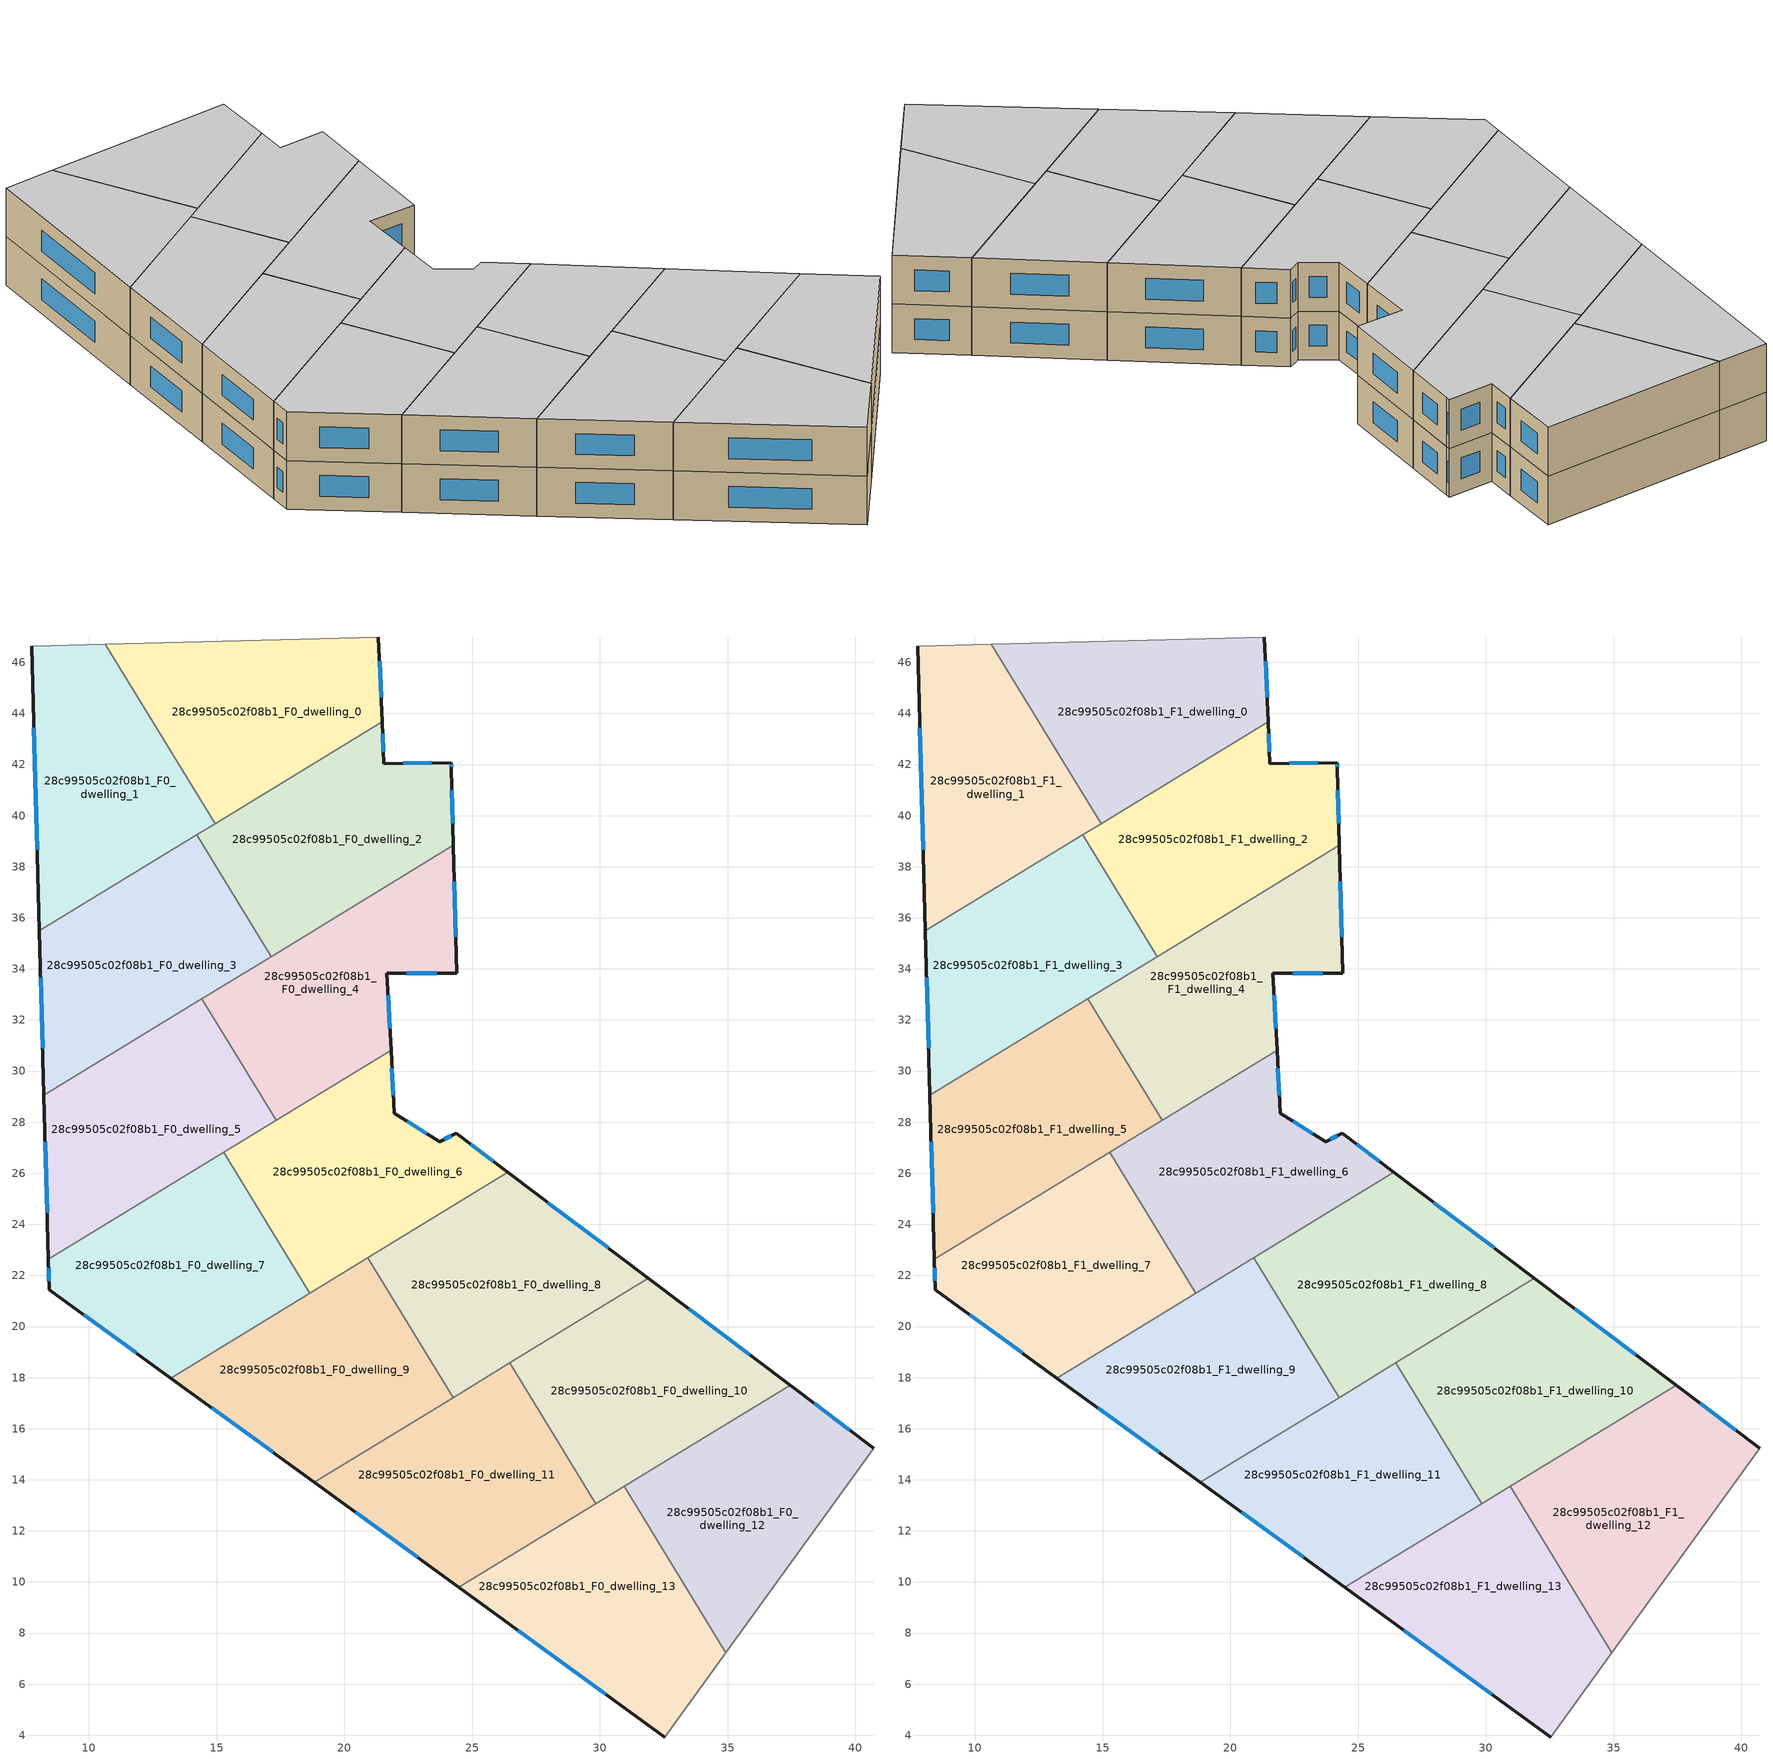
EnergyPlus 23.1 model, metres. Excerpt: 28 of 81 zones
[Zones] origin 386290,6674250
28c99505c02f08b1_F0_dwelling_0
 floor ground (EU_floor_Construction): 21.34,46.99 21.48,43.68 14.94,39.68 10.65,46.71 z0
 wall outside (EU_wall_Construction): 21.48,43.68 21.34,46.99 z0:3
 wall adiabatic (EU_wall_Construction): 21.34,46.99 10.65,46.71 z0:3
 wall to 28c99505c02f08b1_F0_dwelling_1 (EU_wall_Construction): 10.65,46.71 14.94,39.68 z0:3
 wall to 28c99505c02f08b1_F0_dwelling_2 (EU_wall_Construction): 14.94,39.68 21.48,43.68 z0:3
 window (EU_Window_Construction): 21.44,44.63 21.38,46.05 z0.86:2.14
28c99505c02f08b1_F0_dwelling_1
 floor ground (EU_floor_Construction): 10.65,46.71 14.94,39.68 8.06,35.48 7.76,46.63 z0
 wall outside (EU_wall_Construction): 7.76,46.63 8.06,35.48 z0:3
 wall adiabatic (EU_wall_Construction): 10.65,46.71 7.76,46.63 z0:3
 wall to 28c99505c02f08b1_F0_dwelling_3 (EU_wall_Construction): 8.06,35.48 14.22,39.24 z0:3
 wall to 28c99505c02f08b1_F0_dwelling_2 (EU_wall_Construction): 14.22,39.25 14.94,39.68 z0:3
 window (EU_Window_Construction): 7.84,43.45 7.97,38.67 z0.86:2.14
28c99505c02f08b1_F0_dwelling_10
 floor ground (EU_floor_Construction): 37.45,17.71 29.85,13.07 26.48,18.58 31.9,21.89 z0
 wall outside (EU_wall_Construction): 37.45,17.71 31.9,21.89 z0:3
 wall to 28c99505c02f08b1_F0_dwelling_11 (EU_wall_Construction): 26.48,18.58 29.85,13.07 z0:3
 wall to 28c99505c02f08b1_F0_dwelling_12 (EU_wall_Construction): 30.96,13.75 37.45,17.71 z0:3
 wall to 28c99505c02f08b1_F0_dwelling_8 (EU_wall_Construction): 31.9,21.89 26.48,18.58 z0:3
 wall to 28c99505c02f08b1_F0_dwelling_13 (EU_wall_Construction): 29.85,13.07 30.96,13.75 z0:3
 window (EU_Window_Construction): 35.86,18.9 33.49,20.7 z0.86:2.14
28c99505c02f08b1_F0_dwelling_11
 floor ground (EU_floor_Construction): 26.48,18.58 29.85,13.07 24.48,9.79 18.82,13.9 z0
 wall outside (EU_wall_Construction): 18.82,13.9 24.48,9.79 z0:3
 wall to 28c99505c02f08b1_F0_dwelling_13 (EU_wall_Construction): 24.48,9.79 29.85,13.07 z0:3
 wall to 28c99505c02f08b1_F0_dwelling_9 (EU_wall_Construction): 24.25,17.22 18.82,13.9 z0:3
 wall to 28c99505c02f08b1_F0_dwelling_8 (EU_wall_Construction): 26.48,18.58 24.25,17.22 z0:3
 window (EU_Window_Construction): 20.44,12.73 22.87,10.97 z0.86:2.14
28c99505c02f08b1_F0_dwelling_12
 floor ground (EU_floor_Construction): 40.73,15.24 34.94,7.24 30.96,13.75 37.45,17.71 z0
 wall outside (EU_wall_Construction): 40.73,15.24 37.45,17.71 z0:3
 wall adiabatic (EU_wall_Construction): 34.94,7.24 40.73,15.24 z0:3
 wall to 28c99505c02f08b1_F0_dwelling_13 (EU_wall_Construction): 30.96,13.75 34.94,7.24 z0:3
 window (EU_Window_Construction): 39.79,15.94 38.39,17 z0.86:2.14
28c99505c02f08b1_F0_dwelling_13
 floor ground (EU_floor_Construction): 30.96,13.75 34.94,7.24 32.54,3.93 24.48,9.79 z0
 wall outside (EU_wall_Construction): 24.48,9.79 32.54,3.93 z0:3
 wall adiabatic (EU_wall_Construction): 32.54,3.93 34.94,7.24 z0:3
 window (EU_Window_Construction): 26.79,8.12 30.24,5.61 z0.86:2.14
28c99505c02f08b1_F0_dwelling_2
 floor ground (EU_floor_Construction): 24.18,42.08 24.19,41.86 24.27,38.83 17.13,34.48 14.22,39.25 21.48,43.68 21.55,42.04 z0
 wall outside (EU_wall_Construction): 24.27,38.83 24.19,41.86 24.18,42.08 21.55,42.04 21.48,43.68 z0:3
 wall to 28c99505c02f08b1_F0_dwelling_3 (EU_wall_Construction): 14.22,39.25 17.13,34.48 z0:3
 wall to 28c99505c02f08b1_F0_dwelling_4 (EU_wall_Construction): 17.13,34.48 24.27,38.83 z0:3
 window (EU_Window_Construction): 23.43,42.07 22.3,42.05 / 24.19,41.92 24.18,42.01 / 24.24,39.7 24.21,41 / 21.53,42.51 21.5,43.21 z0.86:2.14
28c99505c02f08b1_F0_dwelling_3
 floor ground (EU_floor_Construction): 14.22,39.25 17.13,34.48 8.24,29.04 8.06,35.48 z0
 wall outside (EU_wall_Construction): 8.06,35.48 8.24,29.04 z0:3
 wall to 28c99505c02f08b1_F0_dwelling_5 (EU_wall_Construction): 8.24,29.04 14.43,32.82 z0:3
 wall to 28c99505c02f08b1_F0_dwelling_4 (EU_wall_Construction): 14.43,32.82 17.13,34.48 z0:3
 window (EU_Window_Construction): 8.11,33.64 8.19,30.88 z0.86:2.14
28c99505c02f08b1_F0_dwelling_4
 floor ground (EU_floor_Construction): 24.27,38.83 24.39,33.83 21.66,33.83 21.83,30.82 17.33,28.07 14.42,32.82 z0
 wall outside (EU_wall_Construction): 21.83,30.82 21.66,33.83 24.39,33.83 24.27,38.83 z0:3
 wall to 28c99505c02f08b1_F0_dwelling_5 (EU_wall_Construction): 14.42,32.82 17.33,28.07 z0:3
 wall to 28c99505c02f08b1_F0_dwelling_6 (EU_wall_Construction): 17.33,28.07 21.83,30.82 z0:3
 window (EU_Window_Construction): 24.36,35.26 24.3,37.4 / 22.44,33.83 23.61,33.83 / 21.78,31.68 21.71,32.97 z0.86:2.14
28c99505c02f08b1_F0_dwelling_5
 floor ground (EU_floor_Construction): 14.42,32.82 17.33,28.07 8.41,22.63 8.24,29.04 z0
 wall outside (EU_wall_Construction): 8.24,29.04 8.41,22.63 z0:3
 wall to 28c99505c02f08b1_F0_dwelling_7 (EU_wall_Construction): 8.41,22.63 15.27,26.81 z0:3
 wall to 28c99505c02f08b1_F0_dwelling_6 (EU_wall_Construction): 15.27,26.82 17.33,28.07 z0:3
 window (EU_Window_Construction): 8.29,27.21 8.36,24.46 z0.86:2.14
28c99505c02f08b1_F0_dwelling_6
 floor ground (EU_floor_Construction): 24.37,27.56 26.4,26.04 18.64,21.3 15.27,26.82 21.83,30.82 21.96,28.35 23.73,27.23 z0
 wall outside (EU_wall_Construction): 26.4,26.04 24.37,27.56 23.73,27.23 21.96,28.35 21.83,30.82 z0:3
 wall to 28c99505c02f08b1_F0_dwelling_7 (EU_wall_Construction): 15.27,26.82 18.64,21.3 z0:3
 wall to 28c99505c02f08b1_F0_dwelling_8 (EU_wall_Construction): 20.91,22.69 26.4,26.04 z0:3
 wall to 28c99505c02f08b1_F0_dwelling_9 (EU_wall_Construction): 18.64,21.3 20.91,22.69 z0:3
 window (EU_Window_Construction): 25.82,26.47 24.95,27.13 / 21.92,29.06 21.86,30.11 / 23.23,27.55 22.47,28.03 / 24.19,27.47 23.92,27.33 z0.86:2.14
28c99505c02f08b1_F0_dwelling_7
 floor ground (EU_floor_Construction): 15.27,26.82 18.64,21.3 13.21,17.98 8.44,21.45 8.41,22.63 z0
 wall outside (EU_wall_Construction): 8.41,22.63 8.44,21.45 13.21,17.98 z0:3
 wall to 28c99505c02f08b1_F0_dwelling_9 (EU_wall_Construction): 13.21,17.98 18.64,21.3 z0:3
 window (EU_Window_Construction): 8.42,22.29 8.43,21.78 / 9.81,20.46 11.85,18.97 z0.86:2.14
28c99505c02f08b1_F0_dwelling_8
 floor ground (EU_floor_Construction): 31.9,21.89 24.25,17.22 20.91,22.69 26.4,26.04 z0
 wall outside (EU_wall_Construction): 31.9,21.89 26.4,26.04 z0:3
 wall to 28c99505c02f08b1_F0_dwelling_9 (EU_wall_Construction): 20.91,22.69 24.25,17.22 z0:3
 window (EU_Window_Construction): 30.33,23.08 27.97,24.85 z0.86:2.14
28c99505c02f08b1_F0_dwelling_9
 floor ground (EU_floor_Construction): 20.91,22.69 24.25,17.22 18.82,13.9 13.21,17.98 z0
 wall outside (EU_wall_Construction): 13.21,17.98 18.82,13.9 z0:3
 window (EU_Window_Construction): 14.82,16.82 17.22,15.07 z0.86:2.14
28c99505c02f08b1_F1_dwelling_0
 floor to 28c99505c02f08b1_F0_dwelling_0 (EU_floor_Construction): 21.34,46.99 21.48,43.68 14.94,39.68 10.65,46.71 z3
 wall outside (EU_wall_Construction): 21.48,43.68 21.34,46.99 z3:6
 wall adiabatic (EU_wall_Construction): 21.34,46.99 10.65,46.71 z3:6
 wall to 28c99505c02f08b1_F1_dwelling_1 (EU_wall_Construction): 10.65,46.71 14.94,39.68 z3:6
 wall to 28c99505c02f08b1_F1_dwelling_2 (EU_wall_Construction): 14.94,39.68 21.48,43.68 z3:6
 window (EU_Window_Construction): 21.44,44.63 21.38,46.05 z3.86:5.14
 ceiling to 28c99505c02f08b1_F2_dwelling_0 (EU_floor_Construction): 21.48,43.68 21.34,46.99 10.65,46.71 14.94,39.68 z6
28c99505c02f08b1_F1_dwelling_1
 floor to 28c99505c02f08b1_F0_dwelling_1 (EU_floor_Construction): 10.65,46.71 14.94,39.68 8.06,35.48 7.76,46.63 z3
 wall outside (EU_wall_Construction): 7.76,46.63 8.06,35.48 z3:6
 wall adiabatic (EU_wall_Construction): 10.65,46.71 7.76,46.63 z3:6
 wall to 28c99505c02f08b1_F1_dwelling_3 (EU_wall_Construction): 8.06,35.48 14.22,39.24 z3:6
 wall to 28c99505c02f08b1_F1_dwelling_2 (EU_wall_Construction): 14.22,39.25 14.94,39.68 z3:6
 window (EU_Window_Construction): 7.84,43.45 7.97,38.67 z3.86:5.14
 ceiling to 28c99505c02f08b1_F2_dwelling_1 (EU_floor_Construction): 14.94,39.68 10.65,46.71 7.76,46.63 8.06,35.48 z6
28c99505c02f08b1_F1_dwelling_10
 floor to 28c99505c02f08b1_F0_dwelling_10 (EU_floor_Construction): 37.45,17.71 29.85,13.07 26.48,18.58 31.9,21.89 z3
 wall outside (EU_wall_Construction): 37.45,17.71 31.9,21.89 z3:6
 wall to 28c99505c02f08b1_F1_dwelling_11 (EU_wall_Construction): 26.48,18.58 29.85,13.07 z3:6
 wall to 28c99505c02f08b1_F1_dwelling_12 (EU_wall_Construction): 30.96,13.75 37.45,17.71 z3:6
 wall to 28c99505c02f08b1_F1_dwelling_8 (EU_wall_Construction): 31.9,21.89 26.48,18.58 z3:6
 wall to 28c99505c02f08b1_F1_dwelling_13 (EU_wall_Construction): 29.85,13.07 30.96,13.75 z3:6
 window (EU_Window_Construction): 35.86,18.9 33.49,20.7 z3.86:5.14
 ceiling to 28c99505c02f08b1_F2_dwelling_10 (EU_floor_Construction): 37.45,17.71 31.9,21.89 26.48,18.58 29.85,13.07 z6
28c99505c02f08b1_F1_dwelling_11
 floor to 28c99505c02f08b1_F0_dwelling_11 (EU_floor_Construction): 26.48,18.58 29.85,13.07 24.48,9.79 18.82,13.9 z3
 wall outside (EU_wall_Construction): 18.82,13.9 24.48,9.79 z3:6
 wall to 28c99505c02f08b1_F1_dwelling_13 (EU_wall_Construction): 24.48,9.79 29.85,13.07 z3:6
 wall to 28c99505c02f08b1_F1_dwelling_9 (EU_wall_Construction): 24.25,17.22 18.82,13.9 z3:6
 wall to 28c99505c02f08b1_F1_dwelling_8 (EU_wall_Construction): 26.48,18.58 24.25,17.22 z3:6
 window (EU_Window_Construction): 20.44,12.73 22.87,10.97 z3.86:5.14
 ceiling to 28c99505c02f08b1_F2_dwelling_11 (EU_floor_Construction): 29.85,13.07 26.48,18.58 18.82,13.9 24.48,9.79 z6
28c99505c02f08b1_F1_dwelling_12
 floor to 28c99505c02f08b1_F0_dwelling_12 (EU_floor_Construction): 40.73,15.24 34.94,7.24 30.96,13.75 37.45,17.71 z3
 wall outside (EU_wall_Construction): 40.73,15.24 37.45,17.71 z3:6
 wall adiabatic (EU_wall_Construction): 34.94,7.24 40.73,15.24 z3:6
 wall to 28c99505c02f08b1_F1_dwelling_13 (EU_wall_Construction): 30.96,13.75 34.94,7.24 z3:6
 window (EU_Window_Construction): 39.79,15.94 38.39,17 z3.86:5.14
 ceiling to 28c99505c02f08b1_F2_dwelling_12 (EU_floor_Construction): 34.94,7.24 40.73,15.24 37.45,17.71 30.96,13.75 z6
28c99505c02f08b1_F1_dwelling_13
 floor to 28c99505c02f08b1_F0_dwelling_13 (EU_floor_Construction): 30.96,13.75 34.94,7.24 32.54,3.93 24.48,9.79 z3
 wall outside (EU_wall_Construction): 24.48,9.79 32.54,3.93 z3:6
 wall adiabatic (EU_wall_Construction): 32.54,3.93 34.94,7.24 z3:6
 window (EU_Window_Construction): 26.79,8.12 30.24,5.61 z3.86:5.14
 ceiling to 28c99505c02f08b1_F2_dwelling_13 (EU_floor_Construction): 32.54,3.93 34.94,7.24 30.96,13.75 24.48,9.79 z6
28c99505c02f08b1_F1_dwelling_2
 floor to 28c99505c02f08b1_F0_dwelling_2 (EU_floor_Construction): 24.18,42.08 24.19,41.86 24.27,38.83 17.13,34.48 14.22,39.25 21.48,43.68 21.55,42.04 z3
 wall outside (EU_wall_Construction): 24.27,38.83 24.19,41.86 24.18,42.08 21.55,42.04 21.48,43.68 z3:6
 wall to 28c99505c02f08b1_F1_dwelling_3 (EU_wall_Construction): 14.22,39.25 17.13,34.48 z3:6
 wall to 28c99505c02f08b1_F1_dwelling_4 (EU_wall_Construction): 17.13,34.48 24.27,38.83 z3:6
 window (EU_Window_Construction): 23.43,42.07 22.3,42.05 / 24.19,41.92 24.18,42.01 / 24.24,39.7 24.21,41 / 21.53,42.51 21.5,43.21 z3.86:5.14
 ceiling to 28c99505c02f08b1_F2_dwelling_2 (EU_floor_Construction): 24.27,38.83 24.19,41.86 24.18,42.08 21.55,42.04 21.48,43.68 14.22,39.25 17.13,34.48 z6
28c99505c02f08b1_F1_dwelling_3
 floor to 28c99505c02f08b1_F0_dwelling_3 (EU_floor_Construction): 14.22,39.25 17.13,34.48 8.24,29.04 8.06,35.48 z3
 wall outside (EU_wall_Construction): 8.06,35.48 8.24,29.04 z3:6
 wall to 28c99505c02f08b1_F1_dwelling_5 (EU_wall_Construction): 8.24,29.04 14.43,32.82 z3:6
 wall to 28c99505c02f08b1_F1_dwelling_4 (EU_wall_Construction): 14.43,32.82 17.13,34.48 z3:6
 window (EU_Window_Construction): 8.11,33.64 8.19,30.88 z3.86:5.14
 ceiling to 28c99505c02f08b1_F2_dwelling_3 (EU_floor_Construction): 17.13,34.48 14.22,39.25 8.06,35.48 8.24,29.04 z6
28c99505c02f08b1_F1_dwelling_4
 floor to 28c99505c02f08b1_F0_dwelling_4 (EU_floor_Construction): 24.27,38.83 24.39,33.83 21.66,33.83 21.83,30.82 17.33,28.07 14.42,32.82 z3
 wall outside (EU_wall_Construction): 21.83,30.82 21.66,33.83 24.39,33.83 24.27,38.83 z3:6
 wall to 28c99505c02f08b1_F1_dwelling_5 (EU_wall_Construction): 14.42,32.82 17.33,28.07 z3:6
 wall to 28c99505c02f08b1_F1_dwelling_6 (EU_wall_Construction): 17.33,28.07 21.83,30.82 z3:6
 window (EU_Window_Construction): 24.36,35.26 24.3,37.4 / 22.44,33.83 23.61,33.83 / 21.78,31.68 21.71,32.97 z3.86:5.14
 ceiling to 28c99505c02f08b1_F2_dwelling_4 (EU_floor_Construction): 21.83,30.82 21.66,33.83 24.39,33.83 24.27,38.83 14.42,32.82 17.33,28.07 z6
28c99505c02f08b1_F1_dwelling_5
 floor to 28c99505c02f08b1_F0_dwelling_5 (EU_floor_Construction): 14.42,32.82 17.33,28.07 8.41,22.63 8.24,29.04 z3
 wall outside (EU_wall_Construction): 8.24,29.04 8.41,22.63 z3:6
 wall to 28c99505c02f08b1_F1_dwelling_7 (EU_wall_Construction): 8.41,22.63 15.27,26.81 z3:6
 wall to 28c99505c02f08b1_F1_dwelling_6 (EU_wall_Construction): 15.27,26.82 17.33,28.07 z3:6
 window (EU_Window_Construction): 8.29,27.21 8.36,24.46 z3.86:5.14
 ceiling to 28c99505c02f08b1_F2_dwelling_5 (EU_floor_Construction): 17.33,28.07 14.42,32.82 8.24,29.04 8.41,22.63 z6
28c99505c02f08b1_F1_dwelling_6
 floor to 28c99505c02f08b1_F0_dwelling_6 (EU_floor_Construction): 24.37,27.56 26.4,26.04 18.64,21.3 15.27,26.82 21.83,30.82 21.96,28.35 23.73,27.23 z3
 wall outside (EU_wall_Construction): 26.4,26.04 24.37,27.56 23.73,27.23 21.96,28.35 21.83,30.82 z3:6
 wall to 28c99505c02f08b1_F1_dwelling_7 (EU_wall_Construction): 15.27,26.82 18.64,21.3 z3:6
 wall to 28c99505c02f08b1_F1_dwelling_8 (EU_wall_Construction): 20.91,22.69 26.4,26.04 z3:6
 wall to 28c99505c02f08b1_F1_dwelling_9 (EU_wall_Construction): 18.64,21.3 20.91,22.69 z3:6
 window (EU_Window_Construction): 25.82,26.47 24.95,27.13 / 21.92,29.06 21.86,30.11 / 23.23,27.55 22.47,28.03 / 24.19,27.47 23.92,27.33 z3.86:5.14
 ceiling to 28c99505c02f08b1_F2_dwelling_6 (EU_floor_Construction): 26.4,26.04 24.37,27.56 23.73,27.23 21.96,28.35 21.83,30.82 15.27,26.82 18.64,21.3 z6
28c99505c02f08b1_F1_dwelling_7
 floor to 28c99505c02f08b1_F0_dwelling_7 (EU_floor_Construction): 15.27,26.82 18.64,21.3 13.21,17.98 8.44,21.45 8.41,22.63 z3
 wall outside (EU_wall_Construction): 8.41,22.63 8.44,21.45 13.21,17.98 z3:6
 wall to 28c99505c02f08b1_F1_dwelling_9 (EU_wall_Construction): 13.21,17.98 18.64,21.3 z3:6
 window (EU_Window_Construction): 8.42,22.29 8.43,21.78 / 9.81,20.46 11.85,18.97 z3.86:5.14
 ceiling to 28c99505c02f08b1_F2_dwelling_7 (EU_floor_Construction): 18.64,21.3 15.27,26.82 8.41,22.63 8.44,21.45 13.21,17.98 z6
28c99505c02f08b1_F1_dwelling_8
 floor to 28c99505c02f08b1_F0_dwelling_8 (EU_floor_Construction): 31.9,21.89 24.25,17.22 20.91,22.69 26.4,26.04 z3
 wall outside (EU_wall_Construction): 31.9,21.89 26.4,26.04 z3:6
 wall to 28c99505c02f08b1_F1_dwelling_9 (EU_wall_Construction): 20.91,22.69 24.25,17.22 z3:6
 window (EU_Window_Construction): 30.33,23.08 27.97,24.85 z3.86:5.14
 ceiling to 28c99505c02f08b1_F2_dwelling_8 (EU_floor_Construction): 31.9,21.89 26.4,26.04 20.91,22.69 24.25,17.22 z6
28c99505c02f08b1_F1_dwelling_9
 floor to 28c99505c02f08b1_F0_dwelling_9 (EU_floor_Construction): 20.91,22.69 24.25,17.22 18.82,13.9 13.21,17.98 z3
 wall outside (EU_wall_Construction): 13.21,17.98 18.82,13.9 z3:6
 window (EU_Window_Construction): 14.82,16.82 17.22,15.07 z3.86:5.14
 ceiling to 28c99505c02f08b1_F2_dwelling_9 (EU_floor_Construction): 24.25,17.22 20.91,22.69 13.21,17.98 18.82,13.9 z6
[Building]
EU S2 Campaign: North Axis=0; Terrain=City; Solar Distribution=FullExterior
[Site:Location]
Helsinki-Vantaa.AP: Latitude=60.317; Longitude=24.963; Time Zone=2; Elevation=54.6
[SizingPeriod:WeatherFileDays]
AnnualSizingPeriod: Begin Month=1; Begin Day of Month=1; End Month=12; End Day of Month=31; Day of Week for Start Day=Monday; Use Weather File Daylight Saving Period=No; Use Weather File Rain and Snow Indicators=No
[MATERIAL]
EU_InternalMass_Material: Roughness=MediumRough; Thickness=0.1; Conductivity=1; Density=1800; Specific Heat=900; Thermal Absorptance=0.9; Solar Absorptance=0.7; Visible Absorptance=0.7
[MATERIAL:NOMASS] Roughness=MediumRough; Thermal Absorptance=0.9; Solar Absorptance=0.7; Visible Absorptance=0.7
Name | Thermal Resistance
EU_wall_NoMass | 1.10183
EU_floor_NoMass | 1.70606
[WINDOWMATERIAL:SIMPLEGLAZINGSYSTEM]
EU_Window_SimpleGlazing: UFactor=3.11035; Solar Heat Gain Coefficient=0.8; Visible Transmittance=0.8
[CONSTRUCTION]
EU_wall_Construction: EU_wall_NoMass
EU_floor_Construction: EU_floor_NoMass
EU_Window_Construction: EU_Window_SimpleGlazing
EU_InternalMass_Construction: EU_InternalMass_Material
[ZONE] Type=1; Multiplier=1; Ceiling Height=autocalculate; Floor Area=autocalculate; Part of Total Floor Area=Yes
Name | Volume
28c99505c02f08b1_F0_dwelling_0; 28c99505c02f08b1_F1_dwelling_0 | 147.853
28c99505c02f08b1_F0_dwelling_1; 28c99505c02f08b1_F1_dwelling_1 | 147.855
28c99505c02f08b1_F0_dwelling_10; 28c99505c02f08b1_F1_dwelling_10 | 147.836
28c99505c02f08b1_F0_dwelling_11; 28c99505c02f08b1_F1_dwelling_11 | 147.826
28c99505c02f08b1_F0_dwelling_12; 28c99505c02f08b1_F1_dwelling_12 | 147.847
28c99505c02f08b1_F0_dwelling_13; 28c99505c02f08b1_F1_dwelling_13 | 147.841
28c99505c02f08b1_F0_dwelling_2; 28c99505c02f08b1_F1_dwelling_2 | 147.861
28c99505c02f08b1_F0_dwelling_3; 28c99505c02f08b1_F1_dwelling_3 | 147.844
28c99505c02f08b1_F0_dwelling_4; 28c99505c02f08b1_F1_dwelling_4 | 147.843
28c99505c02f08b1_F0_dwelling_5; 28c99505c02f08b1_F1_dwelling_5 | 147.848
28c99505c02f08b1_F0_dwelling_6; 28c99505c02f08b1_F1_dwelling_6; 28c99505c02f08b1_F0_dwelling_7; 28c99505c02f08b1_F1_dwelling_7 | 147.846
28c99505c02f08b1_F0_dwelling_8; 28c99505c02f08b1_F1_dwelling_8 | 147.839
28c99505c02f08b1_F0_dwelling_9; 28c99505c02f08b1_F1_dwelling_9 | 147.852
[INTERNALMASS] Construction=EU_InternalMass_Construction
Name | Zone or ZoneList | Surface Area
28c99505c02f08b1_F0_dwelling_0_EU_InternalMass | 28c99505c02f08b1_F0_dwelling_0 | 49.2837
28c99505c02f08b1_F0_dwelling_1_EU_InternalMass | 28c99505c02f08b1_F0_dwelling_1 | 49.284
28c99505c02f08b1_F0_dwelling_2_EU_InternalMass | 28c99505c02f08b1_F0_dwelling_2 | 49.2865
28c99505c02f08b1_F0_dwelling_3_EU_InternalMass | 28c99505c02f08b1_F0_dwelling_3 | 49.2828
28c99505c02f08b1_F0_dwelling_4_EU_InternalMass | 28c99505c02f08b1_F0_dwelling_4 | 49.2809
28c99505c02f08b1_F0_dwelling_5_EU_InternalMass | 28c99505c02f08b1_F0_dwelling_5 | 49.2823
28c99505c02f08b1_F0_dwelling_6_EU_InternalMass | 28c99505c02f08b1_F0_dwelling_6 | 49.2831
28c99505c02f08b1_F0_dwelling_7_EU_InternalMass | 28c99505c02f08b1_F0_dwelling_7 | 49.2825
28c99505c02f08b1_F0_dwelling_8_EU_InternalMass | 28c99505c02f08b1_F0_dwelling_8 | 49.2799
28c99505c02f08b1_F0_dwelling_9_EU_InternalMass | 28c99505c02f08b1_F0_dwelling_9 | 49.2835
28c99505c02f08b1_F0_dwelling_10_EU_InternalMass | 28c99505c02f08b1_F0_dwelling_10 | 49.2783
28c99505c02f08b1_F0_dwelling_11_EU_InternalMass | 28c99505c02f08b1_F0_dwelling_11 | 49.2753
28c99505c02f08b1_F0_dwelling_12_EU_InternalMass | 28c99505c02f08b1_F0_dwelling_12 | 49.282
28c99505c02f08b1_F0_dwelling_13_EU_InternalMass | 28c99505c02f08b1_F0_dwelling_13 | 49.2812
28c99505c02f08b1_F1_dwelling_0_EU_InternalMass | 28c99505c02f08b1_F1_dwelling_0 | 49.2837
28c99505c02f08b1_F1_dwelling_1_EU_InternalMass | 28c99505c02f08b1_F1_dwelling_1 | 49.284
28c99505c02f08b1_F1_dwelling_2_EU_InternalMass | 28c99505c02f08b1_F1_dwelling_2 | 49.2865
28c99505c02f08b1_F1_dwelling_3_EU_InternalMass | 28c99505c02f08b1_F1_dwelling_3 | 49.2828
28c99505c02f08b1_F1_dwelling_4_EU_InternalMass | 28c99505c02f08b1_F1_dwelling_4 | 49.2809
28c99505c02f08b1_F1_dwelling_5_EU_InternalMass | 28c99505c02f08b1_F1_dwelling_5 | 49.2823
28c99505c02f08b1_F1_dwelling_6_EU_InternalMass | 28c99505c02f08b1_F1_dwelling_6 | 49.2831
28c99505c02f08b1_F1_dwelling_7_EU_InternalMass | 28c99505c02f08b1_F1_dwelling_7 | 49.2825
28c99505c02f08b1_F1_dwelling_8_EU_InternalMass | 28c99505c02f08b1_F1_dwelling_8 | 49.2799
28c99505c02f08b1_F1_dwelling_9_EU_InternalMass | 28c99505c02f08b1_F1_dwelling_9 | 49.2835
28c99505c02f08b1_F1_dwelling_10_EU_InternalMass | 28c99505c02f08b1_F1_dwelling_10 | 49.2783
28c99505c02f08b1_F1_dwelling_11_EU_InternalMass | 28c99505c02f08b1_F1_dwelling_11 | 49.2753
28c99505c02f08b1_F1_dwelling_12_EU_InternalMass | 28c99505c02f08b1_F1_dwelling_12 | 49.282
28c99505c02f08b1_F1_dwelling_13_EU_InternalMass | 28c99505c02f08b1_F1_dwelling_13 | 49.2812
[OTHEREQUIPMENT] Fuel Type=Electricity; Design Level Calculation Method=Watts/Area; Power per Zone Floor Area=1; Fraction Latent=0; Fraction Radiant=0; Fraction Lost=0; Carbon Dioxide Generation Rate=0; EndUse Subcategory=EU_Step8_InternalGains
Name | Zone or ZoneList or Space or SpaceList | Schedule
EU_Step8_InternalGain_28c99505c02f08b1_F0_dwelling_0_f000 | 28c99505c02f08b1_F0_dwelling_0 | EU_Step8_GainSchedule_28c99505c02f08b1_F0_dwelling_0_f000
EU_Step8_InternalGain_28c99505c02f08b1_F0_dwelling_1_f000 | 28c99505c02f08b1_F0_dwelling_1 | EU_Step8_GainSchedule_28c99505c02f08b1_F0_dwelling_1_f000
EU_Step8_InternalGain_28c99505c02f08b1_F0_dwelling_2_f000 | 28c99505c02f08b1_F0_dwelling_2 | EU_Step8_GainSchedule_28c99505c02f08b1_F0_dwelling_2_f000
EU_Step8_InternalGain_28c99505c02f08b1_F0_dwelling_3_f000 | 28c99505c02f08b1_F0_dwelling_3 | EU_Step8_GainSchedule_28c99505c02f08b1_F0_dwelling_3_f000
EU_Step8_InternalGain_28c99505c02f08b1_F0_dwelling_4_f000 | 28c99505c02f08b1_F0_dwelling_4 | EU_Step8_GainSchedule_28c99505c02f08b1_F0_dwelling_4_f000
EU_Step8_InternalGain_28c99505c02f08b1_F0_dwelling_5_f000 | 28c99505c02f08b1_F0_dwelling_5 | EU_Step8_GainSchedule_28c99505c02f08b1_F0_dwelling_5_f000
EU_Step8_InternalGain_28c99505c02f08b1_F0_dwelling_6_f000 | 28c99505c02f08b1_F0_dwelling_6 | EU_Step8_GainSchedule_28c99505c02f08b1_F0_dwelling_6_f000
EU_Step8_InternalGain_28c99505c02f08b1_F0_dwelling_7_f000 | 28c99505c02f08b1_F0_dwelling_7 | EU_Step8_GainSchedule_28c99505c02f08b1_F0_dwelling_7_f000
EU_Step8_InternalGain_28c99505c02f08b1_F0_dwelling_8_f000 | 28c99505c02f08b1_F0_dwelling_8 | EU_Step8_GainSchedule_28c99505c02f08b1_F0_dwelling_8_f000
EU_Step8_InternalGain_28c99505c02f08b1_F0_dwelling_9_f000 | 28c99505c02f08b1_F0_dwelling_9 | EU_Step8_GainSchedule_28c99505c02f08b1_F0_dwelling_9_f000
EU_Step8_InternalGain_28c99505c02f08b1_F0_dwelling_10_f000 | 28c99505c02f08b1_F0_dwelling_10 | EU_Step8_GainSchedule_28c99505c02f08b1_F0_dwelling_10_f000
EU_Step8_InternalGain_28c99505c02f08b1_F0_dwelling_11_f000 | 28c99505c02f08b1_F0_dwelling_11 | EU_Step8_GainSchedule_28c99505c02f08b1_F0_dwelling_11_f000
EU_Step8_InternalGain_28c99505c02f08b1_F0_dwelling_12_f000 | 28c99505c02f08b1_F0_dwelling_12 | EU_Step8_GainSchedule_28c99505c02f08b1_F0_dwelling_12_f000
EU_Step8_InternalGain_28c99505c02f08b1_F0_dwelling_13_f000 | 28c99505c02f08b1_F0_dwelling_13 | EU_Step8_GainSchedule_28c99505c02f08b1_F0_dwelling_13_f000
EU_Step8_InternalGain_28c99505c02f08b1_F1_dwelling_0_f000 | 28c99505c02f08b1_F1_dwelling_0 | EU_Step8_GainSchedule_28c99505c02f08b1_F1_dwelling_0_f000
EU_Step8_InternalGain_28c99505c02f08b1_F1_dwelling_1_f000 | 28c99505c02f08b1_F1_dwelling_1 | EU_Step8_GainSchedule_28c99505c02f08b1_F1_dwelling_1_f000
EU_Step8_InternalGain_28c99505c02f08b1_F1_dwelling_2_f000 | 28c99505c02f08b1_F1_dwelling_2 | EU_Step8_GainSchedule_28c99505c02f08b1_F1_dwelling_2_f000
EU_Step8_InternalGain_28c99505c02f08b1_F1_dwelling_3_f000 | 28c99505c02f08b1_F1_dwelling_3 | EU_Step8_GainSchedule_28c99505c02f08b1_F1_dwelling_3_f000
EU_Step8_InternalGain_28c99505c02f08b1_F1_dwelling_4_f000 | 28c99505c02f08b1_F1_dwelling_4 | EU_Step8_GainSchedule_28c99505c02f08b1_F1_dwelling_4_f000
EU_Step8_InternalGain_28c99505c02f08b1_F1_dwelling_5_f000 | 28c99505c02f08b1_F1_dwelling_5 | EU_Step8_GainSchedule_28c99505c02f08b1_F1_dwelling_5_f000
EU_Step8_InternalGain_28c99505c02f08b1_F1_dwelling_6_f000 | 28c99505c02f08b1_F1_dwelling_6 | EU_Step8_GainSchedule_28c99505c02f08b1_F1_dwelling_6_f000
EU_Step8_InternalGain_28c99505c02f08b1_F1_dwelling_7_f000 | 28c99505c02f08b1_F1_dwelling_7 | EU_Step8_GainSchedule_28c99505c02f08b1_F1_dwelling_7_f000
EU_Step8_InternalGain_28c99505c02f08b1_F1_dwelling_8_f000 | 28c99505c02f08b1_F1_dwelling_8 | EU_Step8_GainSchedule_28c99505c02f08b1_F1_dwelling_8_f000
EU_Step8_InternalGain_28c99505c02f08b1_F1_dwelling_9_f000 | 28c99505c02f08b1_F1_dwelling_9 | EU_Step8_GainSchedule_28c99505c02f08b1_F1_dwelling_9_f000
EU_Step8_InternalGain_28c99505c02f08b1_F1_dwelling_10_f000 | 28c99505c02f08b1_F1_dwelling_10 | EU_Step8_GainSchedule_28c99505c02f08b1_F1_dwelling_10_f000
EU_Step8_InternalGain_28c99505c02f08b1_F1_dwelling_11_f000 | 28c99505c02f08b1_F1_dwelling_11 | EU_Step8_GainSchedule_28c99505c02f08b1_F1_dwelling_11_f000
EU_Step8_InternalGain_28c99505c02f08b1_F1_dwelling_12_f000 | 28c99505c02f08b1_F1_dwelling_12 | EU_Step8_GainSchedule_28c99505c02f08b1_F1_dwelling_12_f000
EU_Step8_InternalGain_28c99505c02f08b1_F1_dwelling_13_f000 | 28c99505c02f08b1_F1_dwelling_13 | EU_Step8_GainSchedule_28c99505c02f08b1_F1_dwelling_13_f000
[ZONEVENTILATION:DESIGNFLOWRATE] Schedule=EU_AlwaysOn; Design Flow Rate Calculation Method=AirChanges/Hour; Air Changes per Hour=0.756316; Ventilation Type=Natural; Fan Pressure Rise=0; Fan Total Efficiency=1; Constant Term Coefficient=1; Temperature Term Coefficient=0; Velocity Term Coefficient=0; Velocity Squared Term Coefficient=0; Minimum Indoor Temperature=-100; Maximum Indoor Temperature=100; Delta Temperature=-100; Minimum Outdoor Temperature=-100; Maximum Outdoor Temperature=100; Maximum Wind Speed=40
Name | Zone or ZoneList or Space or SpaceList
EU_ConstantAir_28c99505c02f08b1_F0_dwelling_0 | 28c99505c02f08b1_F0_dwelling_0
EU_ConstantAir_28c99505c02f08b1_F0_dwelling_1 | 28c99505c02f08b1_F0_dwelling_1
EU_ConstantAir_28c99505c02f08b1_F0_dwelling_2 | 28c99505c02f08b1_F0_dwelling_2
EU_ConstantAir_28c99505c02f08b1_F0_dwelling_3 | 28c99505c02f08b1_F0_dwelling_3
EU_ConstantAir_28c99505c02f08b1_F0_dwelling_4 | 28c99505c02f08b1_F0_dwelling_4
EU_ConstantAir_28c99505c02f08b1_F0_dwelling_5 | 28c99505c02f08b1_F0_dwelling_5
EU_ConstantAir_28c99505c02f08b1_F0_dwelling_6 | 28c99505c02f08b1_F0_dwelling_6
EU_ConstantAir_28c99505c02f08b1_F0_dwelling_7 | 28c99505c02f08b1_F0_dwelling_7
EU_ConstantAir_28c99505c02f08b1_F0_dwelling_8 | 28c99505c02f08b1_F0_dwelling_8
EU_ConstantAir_28c99505c02f08b1_F0_dwelling_9 | 28c99505c02f08b1_F0_dwelling_9
EU_ConstantAir_28c99505c02f08b1_F0_dwelling_10 | 28c99505c02f08b1_F0_dwelling_10
EU_ConstantAir_28c99505c02f08b1_F0_dwelling_11 | 28c99505c02f08b1_F0_dwelling_11
EU_ConstantAir_28c99505c02f08b1_F0_dwelling_12 | 28c99505c02f08b1_F0_dwelling_12
EU_ConstantAir_28c99505c02f08b1_F0_dwelling_13 | 28c99505c02f08b1_F0_dwelling_13
EU_ConstantAir_28c99505c02f08b1_F1_dwelling_0 | 28c99505c02f08b1_F1_dwelling_0
EU_ConstantAir_28c99505c02f08b1_F1_dwelling_1 | 28c99505c02f08b1_F1_dwelling_1
EU_ConstantAir_28c99505c02f08b1_F1_dwelling_2 | 28c99505c02f08b1_F1_dwelling_2
EU_ConstantAir_28c99505c02f08b1_F1_dwelling_3 | 28c99505c02f08b1_F1_dwelling_3
EU_ConstantAir_28c99505c02f08b1_F1_dwelling_4 | 28c99505c02f08b1_F1_dwelling_4
EU_ConstantAir_28c99505c02f08b1_F1_dwelling_5 | 28c99505c02f08b1_F1_dwelling_5
EU_ConstantAir_28c99505c02f08b1_F1_dwelling_6 | 28c99505c02f08b1_F1_dwelling_6
EU_ConstantAir_28c99505c02f08b1_F1_dwelling_7 | 28c99505c02f08b1_F1_dwelling_7
EU_ConstantAir_28c99505c02f08b1_F1_dwelling_8 | 28c99505c02f08b1_F1_dwelling_8
EU_ConstantAir_28c99505c02f08b1_F1_dwelling_9 | 28c99505c02f08b1_F1_dwelling_9
EU_ConstantAir_28c99505c02f08b1_F1_dwelling_10 | 28c99505c02f08b1_F1_dwelling_10
EU_ConstantAir_28c99505c02f08b1_F1_dwelling_11 | 28c99505c02f08b1_F1_dwelling_11
EU_ConstantAir_28c99505c02f08b1_F1_dwelling_12 | 28c99505c02f08b1_F1_dwelling_12
EU_ConstantAir_28c99505c02f08b1_F1_dwelling_13 | 28c99505c02f08b1_F1_dwelling_13
[HVACTEMPLATE:THERMOSTAT] Constant Heating Setpoint=20; Constant Cooling Setpoint=50
EU_HeatOnly_28c99505c02f08b1_F0_dwelling_0; EU_HeatOnly_28c99505c02f08b1_F0_dwelling_1; EU_HeatOnly_28c99505c02f08b1_F0_dwelling_2; EU_HeatOnly_28c99505c02f08b1_F0_dwelling_3; EU_HeatOnly_28c99505c02f08b1_F0_dwelling_4; EU_HeatOnly_28c99505c02f08b1_F0_dwelling_5; EU_HeatOnly_28c99505c02f08b1_F0_dwelling_6; EU_HeatOnly_28c99505c02f08b1_F0_dwelling_7; EU_HeatOnly_28c99505c02f08b1_F0_dwelling_8; EU_HeatOnly_28c99505c02f08b1_F0_dwelling_9; EU_HeatOnly_28c99505c02f08b1_F0_dwelling_10; EU_HeatOnly_28c99505c02f08b1_F0_dwelling_11; EU_HeatOnly_28c99505c02f08b1_F0_dwelling_12; EU_HeatOnly_28c99505c02f08b1_F0_dwelling_13; EU_HeatOnly_28c99505c02f08b1_F1_dwelling_0; EU_HeatOnly_28c99505c02f08b1_F1_dwelling_1; EU_HeatOnly_28c99505c02f08b1_F1_dwelling_2; EU_HeatOnly_28c99505c02f08b1_F1_dwelling_3; EU_HeatOnly_28c99505c02f08b1_F1_dwelling_4; EU_HeatOnly_28c99505c02f08b1_F1_dwelling_5; EU_HeatOnly_28c99505c02f08b1_F1_dwelling_6; EU_HeatOnly_28c99505c02f08b1_F1_dwelling_7; EU_HeatOnly_28c99505c02f08b1_F1_dwelling_8; EU_HeatOnly_28c99505c02f08b1_F1_dwelling_9; EU_HeatOnly_28c99505c02f08b1_F1_dwelling_10; EU_HeatOnly_28c99505c02f08b1_F1_dwelling_11; EU_HeatOnly_28c99505c02f08b1_F1_dwelling_12; EU_HeatOnly_28c99505c02f08b1_F1_dwelling_13; EU_HeatOnly_28c99505c02f08b1_F2_dwelling_0; EU_HeatOnly_28c99505c02f08b1_F2_dwelling_1; EU_HeatOnly_28c99505c02f08b1_F2_dwelling_2; EU_HeatOnly_28c99505c02f08b1_F2_dwelling_3; EU_HeatOnly_28c99505c02f08b1_F2_dwelling_4; EU_HeatOnly_28c99505c02f08b1_F2_dwelling_5; EU_HeatOnly_28c99505c02f08b1_F2_dwelling_6; EU_HeatOnly_28c99505c02f08b1_F2_dwelling_7; EU_HeatOnly_28c99505c02f08b1_F2_dwelling_8; EU_HeatOnly_28c99505c02f08b1_F2_dwelling_9; EU_HeatOnly_28c99505c02f08b1_F2_dwelling_10; EU_HeatOnly_28c99505c02f08b1_F2_dwelling_11; EU_HeatOnly_28c99505c02f08b1_F2_dwelling_12; EU_HeatOnly_28c99505c02f08b1_F2_dwelling_13; EU_HeatOnly_28c99505c02f08b1_F3_dwelling_0; EU_HeatOnly_28c99505c02f08b1_F3_dwelling_1; EU_HeatOnly_28c99505c02f08b1_F3_dwelling_2; EU_HeatOnly_28c99505c02f08b1_F3_dwelling_3; EU_HeatOnly_28c99505c02f08b1_F3_dwelling_4; EU_HeatOnly_28c99505c02f08b1_F3_dwelling_5; EU_HeatOnly_28c99505c02f08b1_F3_dwelling_6; EU_HeatOnly_28c99505c02f08b1_F3_dwelling_7; EU_HeatOnly_28c99505c02f08b1_F3_dwelling_8; EU_HeatOnly_28c99505c02f08b1_F3_dwelling_9; EU_HeatOnly_28c99505c02f08b1_F3_dwelling_10; EU_HeatOnly_28c99505c02f08b1_F3_dwelling_11; EU_HeatOnly_28c99505c02f08b1_F3_dwelling_12; EU_HeatOnly_28c99505c02f08b1_F4_dwelling_0; EU_HeatOnly_28c99505c02f08b1_F4_dwelling_1; EU_HeatOnly_28c99505c02f08b1_F4_dwelling_2; EU_HeatOnly_28c99505c02f08b1_F4_dwelling_3; EU_HeatOnly_28c99505c02f08b1_F4_dwelling_4; EU_HeatOnly_28c99505c02f08b1_F4_dwelling_5; EU_HeatOnly_28c99505c02f08b1_F4_dwelling_6; EU_HeatOnly_28c99505c02f08b1_F4_dwelling_7; EU_HeatOnly_28c99505c02f08b1_F4_dwelling_8; EU_HeatOnly_28c99505c02f08b1_F4_dwelling_9; EU_HeatOnly_28c99505c02f08b1_F4_dwelling_10; EU_HeatOnly_28c99505c02f08b1_F4_dwelling_11; EU_HeatOnly_28c99505c02f08b1_F4_dwelling_12; EU_HeatOnly_28c99505c02f08b1_F5_dwelling_0; EU_HeatOnly_28c99505c02f08b1_F5_dwelling_1; EU_HeatOnly_28c99505c02f08b1_F5_dwelling_2; EU_HeatOnly_28c99505c02f08b1_F5_dwelling_3; EU_HeatOnly_28c99505c02f08b1_F5_dwelling_4; EU_HeatOnly_28c99505c02f08b1_F5_dwelling_5
[HVACTEMPLATE:ZONE:IDEALLOADSAIRSYSTEM] System Availability Schedule=EU_AlwaysOn; Maximum Heating Supply Air Temperature=50; Minimum Cooling Supply Air Temperature=13; Maximum Heating Supply Air Humidity Ratio=0.0156; Minimum Cooling Supply Air Humidity Ratio=0.0077; Heating Limit=NoLimit; Cooling Limit=NoLimit; Heating Availability Schedule=EU_AlwaysOn; Cooling Availability Schedule=EU_CoolingOff; Dehumidification Control Type=ConstantSensibleHeatRatio; Cooling Sensible Heat Ratio=0.7; Dehumidification Setpoint=60; Humidification Control Type=None; Humidification Setpoint=30; Outdoor Air Method=None; Outdoor Air Flow Rate per Person=0.00944; Outdoor Air Flow Rate per Zone Floor Area=0; Outdoor Air Flow Rate per Zone=0; Demand Controlled Ventilation Type=None; Outdoor Air Economizer Type=NoEconomizer; Heat Recovery Type=None; Sensible Heat Recovery Effectiveness=0.7; Latent Heat Recovery Effectiveness=0.65
Name | Template Thermostat
28c99505c02f08b1_F0_dwelling_0 | EU_HeatOnly_28c99505c02f08b1_F0_dwelling_0
28c99505c02f08b1_F0_dwelling_1 | EU_HeatOnly_28c99505c02f08b1_F0_dwelling_1
28c99505c02f08b1_F0_dwelling_2 | EU_HeatOnly_28c99505c02f08b1_F0_dwelling_2
28c99505c02f08b1_F0_dwelling_3 | EU_HeatOnly_28c99505c02f08b1_F0_dwelling_3
28c99505c02f08b1_F0_dwelling_4 | EU_HeatOnly_28c99505c02f08b1_F0_dwelling_4
28c99505c02f08b1_F0_dwelling_5 | EU_HeatOnly_28c99505c02f08b1_F0_dwelling_5
28c99505c02f08b1_F0_dwelling_6 | EU_HeatOnly_28c99505c02f08b1_F0_dwelling_6
28c99505c02f08b1_F0_dwelling_7 | EU_HeatOnly_28c99505c02f08b1_F0_dwelling_7
28c99505c02f08b1_F0_dwelling_8 | EU_HeatOnly_28c99505c02f08b1_F0_dwelling_8
28c99505c02f08b1_F0_dwelling_9 | EU_HeatOnly_28c99505c02f08b1_F0_dwelling_9
28c99505c02f08b1_F0_dwelling_10 | EU_HeatOnly_28c99505c02f08b1_F0_dwelling_10
28c99505c02f08b1_F0_dwelling_11 | EU_HeatOnly_28c99505c02f08b1_F0_dwelling_11
28c99505c02f08b1_F0_dwelling_12 | EU_HeatOnly_28c99505c02f08b1_F0_dwelling_12
28c99505c02f08b1_F0_dwelling_13 | EU_HeatOnly_28c99505c02f08b1_F0_dwelling_13
28c99505c02f08b1_F1_dwelling_0 | EU_HeatOnly_28c99505c02f08b1_F1_dwelling_0
28c99505c02f08b1_F1_dwelling_1 | EU_HeatOnly_28c99505c02f08b1_F1_dwelling_1
28c99505c02f08b1_F1_dwelling_2 | EU_HeatOnly_28c99505c02f08b1_F1_dwelling_2
28c99505c02f08b1_F1_dwelling_3 | EU_HeatOnly_28c99505c02f08b1_F1_dwelling_3
28c99505c02f08b1_F1_dwelling_4 | EU_HeatOnly_28c99505c02f08b1_F1_dwelling_4
28c99505c02f08b1_F1_dwelling_5 | EU_HeatOnly_28c99505c02f08b1_F1_dwelling_5
28c99505c02f08b1_F1_dwelling_6 | EU_HeatOnly_28c99505c02f08b1_F1_dwelling_6
28c99505c02f08b1_F1_dwelling_7 | EU_HeatOnly_28c99505c02f08b1_F1_dwelling_7
28c99505c02f08b1_F1_dwelling_8 | EU_HeatOnly_28c99505c02f08b1_F1_dwelling_8
28c99505c02f08b1_F1_dwelling_9 | EU_HeatOnly_28c99505c02f08b1_F1_dwelling_9
28c99505c02f08b1_F1_dwelling_10 | EU_HeatOnly_28c99505c02f08b1_F1_dwelling_10
28c99505c02f08b1_F1_dwelling_11 | EU_HeatOnly_28c99505c02f08b1_F1_dwelling_11
28c99505c02f08b1_F1_dwelling_12 | EU_HeatOnly_28c99505c02f08b1_F1_dwelling_12
28c99505c02f08b1_F1_dwelling_13 | EU_HeatOnly_28c99505c02f08b1_F1_dwelling_13
[SIZING:ZONE] Zone Cooling Design Supply Air Temperature Input Method=SupplyAirTemperature; Zone Cooling Design Supply Air Temperature=13; Zone Heating Design Supply Air Temperature Input Method=SupplyAirTemperature; Zone Heating Design Supply Air Temperature=50; Zone Cooling Design Supply Air Humidity Ratio=0.008; Zone Heating Design Supply Air Humidity Ratio=0.008; Cooling Design Air Flow Method=DesignDay; Cooling Design Air Flow Rate=0; Cooling Minimum Air Flow per Zone Floor Area=0.000762; Cooling Minimum Air Flow=0; Cooling Minimum Air Flow Fraction=0.2; Heating Design Air Flow Method=DesignDay; Heating Design Air Flow Rate=0; Heating Maximum Air Flow per Zone Floor Area=0.002032; Heating Maximum Air Flow=0.141576; Heating Maximum Air Flow Fraction=0.3; Account for Dedicated Outdoor Air System=No; Dedicated Outdoor Air System Control Strategy=NeutralSupplyAir; Dedicated Outdoor Air Low Setpoint Temperature for Design=autosize; Dedicated Outdoor Air High Setpoint Temperature for Design=autosize; Zone Load Sizing Method=Sensible Load Only No Latent Load; Zone Latent Cooling Design Supply Air Humidity Ratio Input Method=HumidityRatioDifference; Zone Cooling Design Supply Air Humidity Ratio Difference=0.005; Zone Latent Heating Design Supply Air Humidity Ratio Input Method=HumidityRatioDifference; Zone Humidification Design Supply Air Humidity Ratio Difference=0.005
28c99505c02f08b1_F0_dwelling_0; 28c99505c02f08b1_F0_dwelling_1; 28c99505c02f08b1_F0_dwelling_2; 28c99505c02f08b1_F0_dwelling_3; 28c99505c02f08b1_F0_dwelling_4; 28c99505c02f08b1_F0_dwelling_5; 28c99505c02f08b1_F0_dwelling_6; 28c99505c02f08b1_F0_dwelling_7; 28c99505c02f08b1_F0_dwelling_8; 28c99505c02f08b1_F0_dwelling_9; 28c99505c02f08b1_F0_dwelling_10; 28c99505c02f08b1_F0_dwelling_11; 28c99505c02f08b1_F0_dwelling_12; 28c99505c02f08b1_F0_dwelling_13; 28c99505c02f08b1_F1_dwelling_0; 28c99505c02f08b1_F1_dwelling_1; 28c99505c02f08b1_F1_dwelling_2; 28c99505c02f08b1_F1_dwelling_3; 28c99505c02f08b1_F1_dwelling_4; 28c99505c02f08b1_F1_dwelling_5; 28c99505c02f08b1_F1_dwelling_6; 28c99505c02f08b1_F1_dwelling_7; 28c99505c02f08b1_F1_dwelling_8; 28c99505c02f08b1_F1_dwelling_9; 28c99505c02f08b1_F1_dwelling_10; 28c99505c02f08b1_F1_dwelling_11; 28c99505c02f08b1_F1_dwelling_12; 28c99505c02f08b1_F1_dwelling_13
[SCHEDULE:CONSTANT]
Name | Hourly Value
EU_AlwaysOn | 1
EU_CoolingOff | 0
[SCHEDULE:FILE] Column Number=1; Rows to Skip at Top=0; Number of Hours of Data=8760; Column Separator=Comma; Interpolate to Timestep=No; Minutes per Item=60; Adjust Schedule for Daylight Savings=Yes
Name | File
EU_Step8_GainSchedule_28c99505c02f08b1_F0_dwelling_0_f000 | ../../schedules/28c99505c02f08b1/28c99505c02f08b1_F0_dwelling_0_f000_gain.csv
EU_Step8_GainSchedule_28c99505c02f08b1_F0_dwelling_1_f000 | ../../schedules/28c99505c02f08b1/28c99505c02f08b1_F0_dwelling_1_f000_gain.csv
EU_Step8_GainSchedule_28c99505c02f08b1_F0_dwelling_2_f000 | ../../schedules/28c99505c02f08b1/28c99505c02f08b1_F0_dwelling_2_f000_gain.csv
EU_Step8_GainSchedule_28c99505c02f08b1_F0_dwelling_3_f000 | ../../schedules/28c99505c02f08b1/28c99505c02f08b1_F0_dwelling_3_f000_gain.csv
EU_Step8_GainSchedule_28c99505c02f08b1_F0_dwelling_4_f000 | ../../schedules/28c99505c02f08b1/28c99505c02f08b1_F0_dwelling_4_f000_gain.csv
EU_Step8_GainSchedule_28c99505c02f08b1_F0_dwelling_5_f000 | ../../schedules/28c99505c02f08b1/28c99505c02f08b1_F0_dwelling_5_f000_gain.csv
EU_Step8_GainSchedule_28c99505c02f08b1_F0_dwelling_6_f000 | ../../schedules/28c99505c02f08b1/28c99505c02f08b1_F0_dwelling_6_f000_gain.csv
EU_Step8_GainSchedule_28c99505c02f08b1_F0_dwelling_7_f000 | ../../schedules/28c99505c02f08b1/28c99505c02f08b1_F0_dwelling_7_f000_gain.csv
EU_Step8_GainSchedule_28c99505c02f08b1_F0_dwelling_8_f000 | ../../schedules/28c99505c02f08b1/28c99505c02f08b1_F0_dwelling_8_f000_gain.csv
EU_Step8_GainSchedule_28c99505c02f08b1_F0_dwelling_9_f000 | ../../schedules/28c99505c02f08b1/28c99505c02f08b1_F0_dwelling_9_f000_gain.csv
EU_Step8_GainSchedule_28c99505c02f08b1_F0_dwelling_10_f000 | ../../schedules/28c99505c02f08b1/28c99505c02f08b1_F0_dwelling_10_f000_gain.csv
EU_Step8_GainSchedule_28c99505c02f08b1_F0_dwelling_11_f000 | ../../schedules/28c99505c02f08b1/28c99505c02f08b1_F0_dwelling_11_f000_gain.csv
EU_Step8_GainSchedule_28c99505c02f08b1_F0_dwelling_12_f000 | ../../schedules/28c99505c02f08b1/28c99505c02f08b1_F0_dwelling_12_f000_gain.csv
EU_Step8_GainSchedule_28c99505c02f08b1_F0_dwelling_13_f000 | ../../schedules/28c99505c02f08b1/28c99505c02f08b1_F0_dwelling_13_f000_gain.csv
EU_Step8_GainSchedule_28c99505c02f08b1_F1_dwelling_0_f000 | ../../schedules/28c99505c02f08b1/28c99505c02f08b1_F1_dwelling_0_f000_gain.csv
EU_Step8_GainSchedule_28c99505c02f08b1_F1_dwelling_1_f000 | ../../schedules/28c99505c02f08b1/28c99505c02f08b1_F1_dwelling_1_f000_gain.csv
EU_Step8_GainSchedule_28c99505c02f08b1_F1_dwelling_2_f000 | ../../schedules/28c99505c02f08b1/28c99505c02f08b1_F1_dwelling_2_f000_gain.csv
EU_Step8_GainSchedule_28c99505c02f08b1_F1_dwelling_3_f000 | ../../schedules/28c99505c02f08b1/28c99505c02f08b1_F1_dwelling_3_f000_gain.csv
EU_Step8_GainSchedule_28c99505c02f08b1_F1_dwelling_4_f000 | ../../schedules/28c99505c02f08b1/28c99505c02f08b1_F1_dwelling_4_f000_gain.csv
EU_Step8_GainSchedule_28c99505c02f08b1_F1_dwelling_5_f000 | ../../schedules/28c99505c02f08b1/28c99505c02f08b1_F1_dwelling_5_f000_gain.csv
EU_Step8_GainSchedule_28c99505c02f08b1_F1_dwelling_6_f000 | ../../schedules/28c99505c02f08b1/28c99505c02f08b1_F1_dwelling_6_f000_gain.csv
EU_Step8_GainSchedule_28c99505c02f08b1_F1_dwelling_7_f000 | ../../schedules/28c99505c02f08b1/28c99505c02f08b1_F1_dwelling_7_f000_gain.csv
EU_Step8_GainSchedule_28c99505c02f08b1_F1_dwelling_8_f000 | ../../schedules/28c99505c02f08b1/28c99505c02f08b1_F1_dwelling_8_f000_gain.csv
EU_Step8_GainSchedule_28c99505c02f08b1_F1_dwelling_9_f000 | ../../schedules/28c99505c02f08b1/28c99505c02f08b1_F1_dwelling_9_f000_gain.csv
EU_Step8_GainSchedule_28c99505c02f08b1_F1_dwelling_10_f000 | ../../schedules/28c99505c02f08b1/28c99505c02f08b1_F1_dwelling_10_f000_gain.csv
EU_Step8_GainSchedule_28c99505c02f08b1_F1_dwelling_11_f000 | ../../schedules/28c99505c02f08b1/28c99505c02f08b1_F1_dwelling_11_f000_gain.csv
EU_Step8_GainSchedule_28c99505c02f08b1_F1_dwelling_12_f000 | ../../schedules/28c99505c02f08b1/28c99505c02f08b1_F1_dwelling_12_f000_gain.csv
EU_Step8_GainSchedule_28c99505c02f08b1_F1_dwelling_13_f000 | ../../schedules/28c99505c02f08b1/28c99505c02f08b1_F1_dwelling_13_f000_gain.csv
